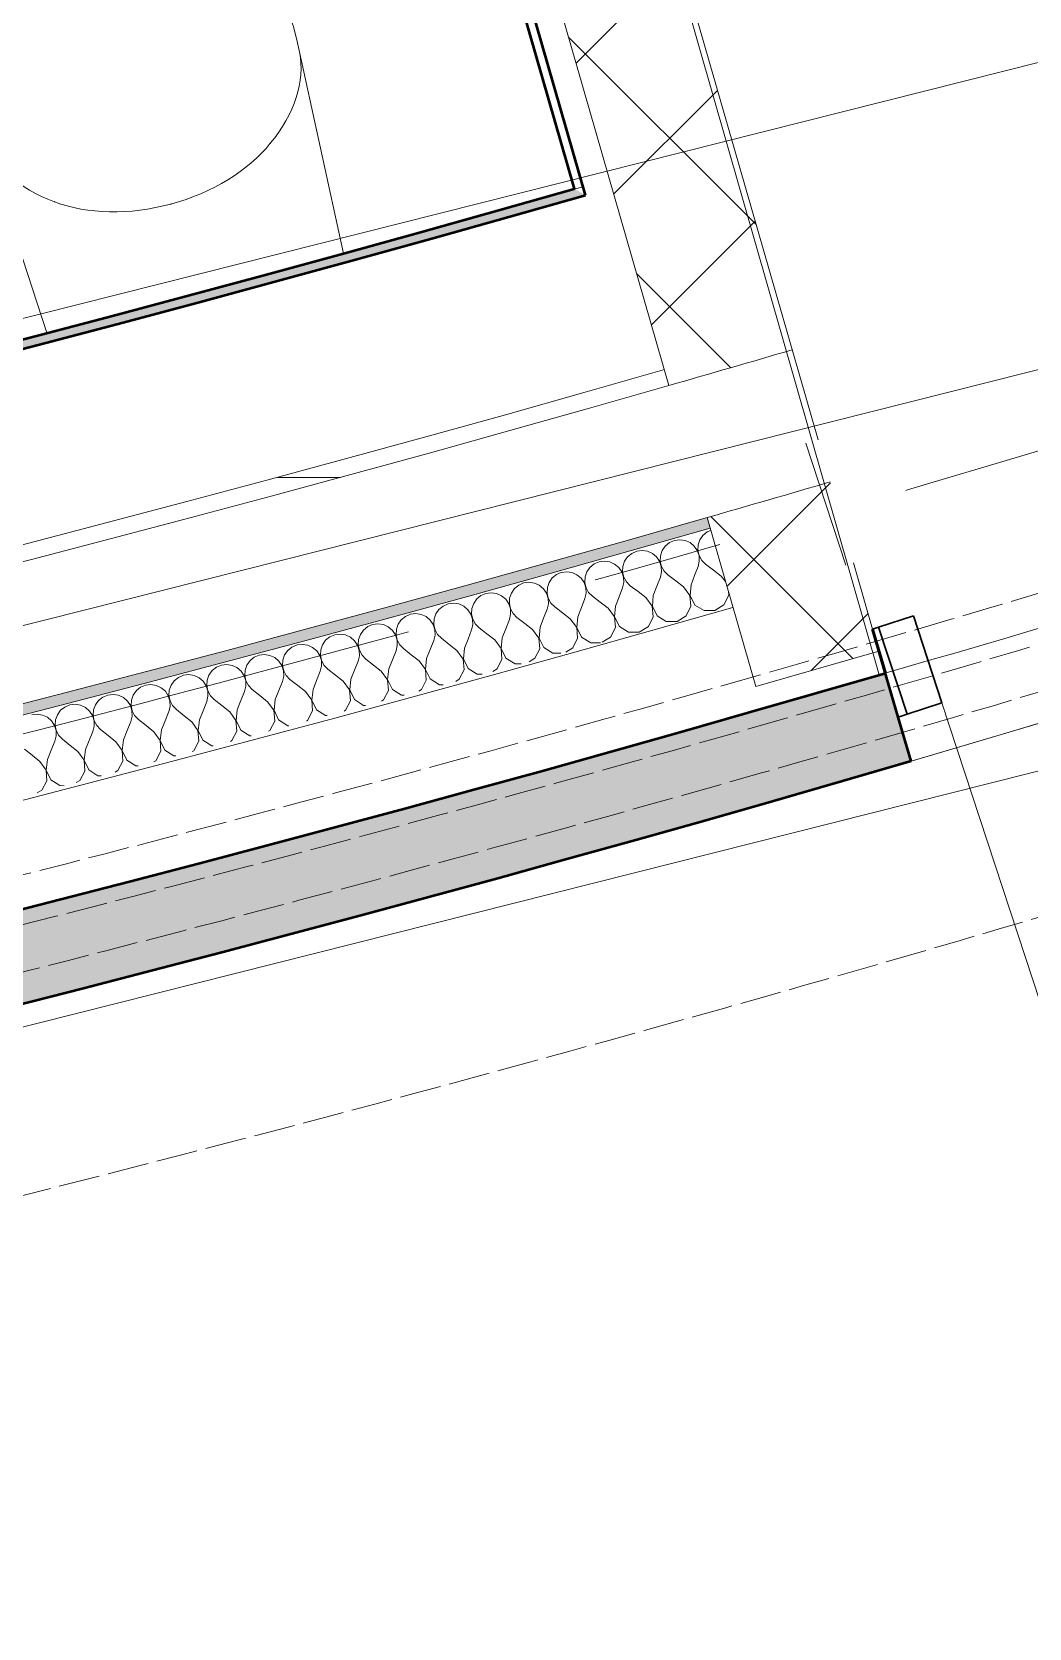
# Model space of a CAD drawing. Header units: millimetres. Extents: x -89663 to 74273, y -103666 to 18539.
# Drawn here: x -19816 to -18728, y -71856 to -70114 of the extents above; entities that cross this region are included whole.
import ezdxf
from ezdxf.enums import TextEntityAlignment as Align

# ---------------------------------------------------------------- set-up
doc = ezdxf.new("R2010")
doc.units = ezdxf.units.MM
doc.header["$MEASUREMENT"] = 0
doc.linetypes.add('Double Dashed', pattern=[1093.611073, 529.166651, -211.666656, 141.111112, -211.666656])
doc.linetypes.add('Hidden Line', pattern=[55, 45, -10])
for name, color, linetype in [('A-20-M_Floor_Slab', 7, 'Continuous'), ('A-25-M_Wall_Ext', 7, 'Continuous'), ('New_A-05-M_Gross_Int_Plant', 7, 'Continuous'), ('New_A-05-M_Gross_Int_WC_s', 7, 'Continuous'), ('New_A-15-MG_Structural_Grid_Phase_2', 7, 'Continuous'), ('New_A-25-M_Wall_Ext', 7, 'Continuous'), ('New_A-25-M_Wall_Int', 7, 'Continuous'), ('New_A-35-M_FFE_Sanitary', 7, 'Continuous'), ('New_A-40-M_Soft_Landscaping_P2', 7, 'Continuous'), ('New_ArchiCAD Doors', 7, 'Continuous')]:
    doc.layers.add(name, color=color, linetype=linetype)
for name, color, linetype, lineweight in [('A-20-M_Floor_Slab_Pen_No__89', 8, 'Continuous', 20), ('A-25-M_Wall_Ext_Pen_No__87', 8, 'Continuous', 20), ('New_A-25-M_Wall_Ext_Pen_No__87', 8, 'Continuous', 20), ('New_A-25-M_Wall_Int_Pen_No__1', 7, 'Continuous', 13), ('New_A-25-M_Wall_Int_Pen_No__146', 8, 'Continuous', 0), ('New_A-25-M_Wall_Int_Pen_No__193', 7, 'Continuous', 18), ('New_A-40-M_Soft_Landscaping_P2_Pen_No__150', 7, 'Continuous', 0), ('New_ArchiCAD Doors_Pen_No__3', 7, 'Continuous', 18), ('New_ArchiCAD Zone Stamps_Pen_No__6', 7, 'Continuous', 35), ('New_ArchiCAD Zone Stamps_Pen_No__9', 7, 'Continuous', 13)]:
    doc.layers.add(name, color=color, linetype=linetype, lineweight=lineweight)
for name, color, linetype, lineweight, true_color in [('New_A-05-M_Gross_Int_Plant_Pen_No__74', 7, 'Continuous', 20, 0x606060), ('New_A-05-M_Gross_Int_WC_s_Pen_No__74', 7, 'Continuous', 20, 0x606060), ('New_A-15-MG_Structural_Grid_Phase_2_Pen_No__222', 7, 'Continuous', 13, 0x65af33), ('New_A-25-M_Wall_Ext_Pen_No__107', 7, 'Continuous', 15, 0xa6a6a6), ('New_A-25-M_Wall_Ext_Pen_No__27', 7, 'Continuous', 50, 0x2a2a2a), ('New_A-25-M_Wall_Int_Pen_No__107', 7, 'Continuous', 15, 0xa6a6a6), ('New_A-25-M_Wall_Int_Pen_No__149', 7, 'Continuous', 0, 0x2a2a2a), ('New_A-35-M_FFE_Sanitary_Pen_No__211', 7, 'Continuous', 13, 0xebf6ff), ('New_A-35-M_FFE_Sanitary_Pen_No__27', 7, 'Continuous', 50, 0x2a2a2a), ('New_A-35-M_FFE_Sanitary_Pen_No__75', 7, 'Continuous', 20, 0x606060), ('New_ArchiCAD Doors_Pen_No__23', 7, 'Continuous', 30, 0x2a2a2a), ('New_ArchiCAD Doors_Pen_No__27', 7, 'Continuous', 50, 0x2a2a2a)]:
    doc.layers.add(name, color=color, linetype=linetype, lineweight=lineweight, true_color=true_color)
doc.styles.add('GENERATED_STYLE_1', font='')
doc.styles.add('GENERATED_STYLE_3', font='')
doc.styles.add('GENERATED_STYLE_4', font='')
doc.styles.get('GENERATED_STYLE_1').set_extended_font_data('Arial', bold=True)
doc.styles.get('GENERATED_STYLE_3').set_extended_font_data('Arial')
doc.styles.get('GENERATED_STYLE_4').set_extended_font_data('Swis721 BT')
pattern_1 = [(45, (0, 0), (-91.92388, 91.92388), []), (135, (0, 0), (91.92388, 91.92388), [])]

# ---------------------------------------------------------------- blocks, each defined once
blk = doc.blocks.new('*X220')
at = {"layer": 'New_A-25-M_Wall_Int_Pen_No__107', "linetype": 'Continuous'}
for p, q in [((-19083.7, -70663.2), (-19079.2, -70659.4)), ((-19079.2, -70659.4), (-19075.3, -70657.7)), ((-19128.2, -70679.8), (-19124.8, -70674.9)), ((-19124.8, -70674.9), (-19120.3, -70671.1)), ((-19120.3, -70671.1), (-19114.9, -70668.7)), ((-19114.9, -70668.7), (-19109.1, -70667.9)), ((-19109.1, -70667.9), (-19103.2, -70668.7)), ((-19103.2, -70668.7), (-19097.8, -70671.1)), ((-19097.8, -70671.1), (-19093.3, -70674.9)), ((-19093.3, -70674.9), (-19089.9, -70679.8)), ((-19089.2, -70679.5), (-19088.9, -70673.6)), ((-19088.9, -70673.6), (-19087.1, -70668)), ((-19087.1, -70668), (-19083.7, -70663.2)), ((-19207.1, -70698.2), (-19202.5, -70694.4)), ((-19202.5, -70694.4), (-19197.1, -70692.1)), ((-19197.1, -70692.1), (-19191.3, -70691.3)), ((-19191.3, -70691.3), (-19185.5, -70692.1)), ((-19185.5, -70692.1), (-19180.1, -70694.5)), ((-19180.1, -70694.5), (-19175.5, -70698.3)), ((-19171.2, -70697), (-19169.3, -70691.4)), ((-19169.3, -70691.4), (-19166, -70686.6)), ((-19166, -70686.6), (-19161.4, -70682.8)), ((-19161.4, -70682.8), (-19156, -70680.4)), ((-19156, -70680.4), (-19150.2, -70679.6)), ((-19150.2, -70679.6), (-19144.3, -70680.4)), ((-19144.3, -70680.4), (-19138.9, -70682.8)), ((-19138.9, -70682.8), (-19134.4, -70686.6)), ((-19134.4, -70686.6), (-19131, -70691.5)), ((-19131, -70691.5), (-19129.2, -70697.1)), ((-19130.3, -70691.3), (-19130.1, -70685.4)), ((-19129, -70697), (-19130.3, -70691.3)), ((-19130.1, -70685.4), (-19128.2, -70679.8)), ((-19089.9, -70679.8), (-19088, -70685.3)), ((-19087.9, -70685.3), (-19089.2, -70679.5)), ((-19087.7, -70691.3), (-19089.1, -70697)), ((-19088, -70685.3), (-19087.7, -70691.3)), ((-19085, -70690.5), (-19087.9, -70685.3)), ((-19080.8, -70694.7), (-19085, -70690.5)), ((-19251.6, -70714.6), (-19248.2, -70709.7)), ((-19248.2, -70709.7), (-19243.7, -70706)), ((-19243.7, -70706), (-19238.3, -70703.6)), ((-19238.3, -70703.6), (-19232.4, -70702.8)), ((-19232.4, -70702.8), (-19226.6, -70703.7)), ((-19226.6, -70703.7), (-19221.2, -70706.1)), ((-19221.2, -70706.1), (-19216.7, -70709.9)), ((-19216.7, -70709.9), (-19213.3, -70714.7)), ((-19212.6, -70714.5), (-19212.3, -70708.6)), ((-19212.3, -70708.6), (-19210.4, -70703)), ((-19210.4, -70703), (-19207.1, -70698.2)), ((-19175.5, -70698.3), (-19172.2, -70703.1)), ((-19172.2, -70703.1), (-19170.3, -70708.7)), ((-19171.5, -70702.9), (-19171.2, -70697)), ((-19170.1, -70708.7), (-19171.5, -70702.9)), ((-19170.3, -70708.7), (-19170, -70714.7)), ((-19167.3, -70713.9), (-19170.1, -70708.7)), ((-19134, -70718.7), (-19130.2, -70708.7)), ((-19128.9, -70703), (-19130.2, -70708.7)), ((-19129.2, -70697.1), (-19128.9, -70703)), ((-19126.1, -70702.2), (-19129, -70697)), ((-19122, -70706.4), (-19126.1, -70702.2)), ((-19113.4, -70712.9), (-19122, -70706.4)), ((-19096.7, -70717), (-19092.9, -70707)), ((-19092.9, -70707), (-19089.1, -70697)), ((-19072.3, -70701.1), (-19080.8, -70694.7)), ((-19063.8, -70707.6), (-19072.3, -70701.1)), ((-19063.8, -70707.6), (-19059.2, -70713.7)), ((-19330.6, -70732.6), (-19326, -70728.9)), ((-19326, -70728.9), (-19320.6, -70726.6)), ((-19320.6, -70726.6), (-19314.8, -70725.8)), ((-19314.8, -70725.8), (-19308.9, -70726.6)), ((-19308.9, -70726.6), (-19303.5, -70729.1)), ((-19303.5, -70729.1), (-19299, -70732.9)), ((-19294.7, -70731.7), (-19292.8, -70726.1)), ((-19292.8, -70726.1), (-19289.4, -70721.2)), ((-19289.4, -70721.2), (-19284.8, -70717.5)), ((-19284.8, -70717.5), (-19279.4, -70715.1)), ((-19279.4, -70715.1), (-19273.6, -70714.3)), ((-19273.6, -70714.3), (-19267.7, -70715.2)), ((-19267.7, -70715.2), (-19262.4, -70717.6)), ((-19262.4, -70717.6), (-19257.8, -70721.4)), ((-19257.8, -70721.4), (-19254.5, -70726.3)), ((-19254.5, -70726.3), (-19252.6, -70731.9)), ((-19253.8, -70726.1), (-19253.5, -70720.2)), ((-19252.5, -70731.8), (-19253.8, -70726.1)), ((-19253.5, -70720.2), (-19251.6, -70714.6)), ((-19213.3, -70714.7), (-19211.5, -70720.4)), ((-19211.3, -70720.3), (-19212.6, -70714.5)), ((-19211.2, -70726.3), (-19212.5, -70732)), ((-19211.5, -70720.4), (-19211.2, -70726.3)), ((-19208.5, -70725.5), (-19211.3, -70720.3)), ((-19204.3, -70729.7), (-19208.5, -70725.5)), ((-19175.2, -70730.4), (-19171.4, -70720.4)), ((-19170, -70714.7), (-19171.4, -70720.4)), ((-19163.1, -70718.1), (-19167.3, -70713.9)), ((-19154.6, -70724.6), (-19163.1, -70718.1)), ((-19146.1, -70731.1), (-19154.6, -70724.6)), ((-19138.9, -70740.4), (-19137.9, -70728.7)), ((-19137.9, -70728.7), (-19134, -70718.7)), ((-19104.9, -70719.4), (-19113.4, -70712.9)), ((-19104.9, -70719.4), (-19097.9, -70728.7)), ((-19097.9, -70728.7), (-19096.8, -70740.4)), ((-19097.7, -70728.7), (-19096.7, -70717)), ((-19092.5, -70739.2), (-19097.7, -70728.7)), ((-19055.6, -70728.6), (-19060.8, -70739.1)), ((-19056, -70724.8), (-19055.6, -70728.6)), ((-19375.2, -70748.8), (-19371.8, -70744)), ((-19371.8, -70744), (-19367.2, -70740.3)), ((-19367.2, -70740.3), (-19361.8, -70737.9)), ((-19361.8, -70737.9), (-19355.9, -70737.2)), ((-19355.9, -70737.2), (-19350.1, -70738)), ((-19350.1, -70738), (-19344.7, -70740.5)), ((-19344.7, -70740.5), (-19340.2, -70744.3)), ((-19340.2, -70744.3), (-19336.9, -70749.2)), ((-19336.2, -70749), (-19335.9, -70743.1)), ((-19335.9, -70743.1), (-19333.9, -70737.5)), ((-19333.9, -70737.5), (-19330.6, -70732.6)), ((-19299, -70732.9), (-19295.7, -70737.8)), ((-19295.7, -70737.8), (-19293.8, -70743.4)), ((-19295, -70737.6), (-19294.7, -70731.7)), ((-19293.7, -70743.3), (-19295, -70737.6)), ((-19293.8, -70743.4), (-19293.6, -70749.3)), ((-19290.9, -70748.5), (-19293.7, -70743.3)), ((-19257.6, -70753.5), (-19253.7, -70743.6)), ((-19252.4, -70737.8), (-19253.7, -70743.6)), ((-19252.6, -70731.9), (-19252.4, -70737.8)), ((-19249.6, -70737), (-19252.5, -70731.8)), ((-19245.5, -70741.2), (-19249.6, -70737)), ((-19237, -70747.8), (-19245.5, -70741.2)), ((-19220.3, -70752), (-19216.4, -70742)), ((-19216.4, -70742), (-19212.5, -70732)), ((-19195.8, -70736.2), (-19204.3, -70729.7)), ((-19187.3, -70742.7), (-19195.8, -70736.2)), ((-19187.3, -70742.7), (-19180.3, -70752.1)), ((-19180.1, -70752.1), (-19179.1, -70740.4)), ((-19179.1, -70740.4), (-19175.2, -70730.4)), ((-19146.1, -70731.1), (-19139.1, -70740.5)), ((-19139.1, -70740.5), (-19138, -70752.1)), ((-19133.7, -70750.9), (-19138.9, -70740.4)), ((-19096.8, -70740.4), (-19102.1, -70750.9)), ((-19082.5, -70745.3), (-19092.5, -70739.2)), ((-19070.8, -70745.3), (-19082.5, -70745.3)), ((-19060.8, -70739.1), (-19070.8, -70745.3)), ((-19454.2, -70766.5), (-19449.6, -70762.8)), ((-19449.6, -70762.8), (-19444.2, -70760.5)), ((-19444.2, -70760.5), (-19438.4, -70759.7)), ((-19438.4, -70759.7), (-19432.5, -70760.6)), ((-19432.5, -70760.6), (-19427.2, -70763.1)), ((-19427.2, -70763.1), (-19422.7, -70766.9)), ((-19418.3, -70765.7), (-19416.4, -70760.1)), ((-19416.4, -70760.1), (-19413, -70755.3)), ((-19413, -70755.3), (-19408.4, -70751.6)), ((-19408.4, -70751.6), (-19403, -70749.2)), ((-19403, -70749.2), (-19397.2, -70748.5)), ((-19397.2, -70748.5), (-19391.3, -70749.4)), ((-19391.3, -70749.4), (-19385.9, -70751.8)), ((-19385.9, -70751.8), (-19381.4, -70755.6)), ((-19381.4, -70755.6), (-19378.1, -70760.5)), ((-19378.1, -70760.5), (-19376.3, -70766.1)), ((-19377.4, -70760.3), (-19377.1, -70754.4)), ((-19376.1, -70766.1), (-19377.4, -70760.3)), ((-19377.1, -70754.4), (-19375.2, -70748.8)), ((-19336.9, -70749.2), (-19335.1, -70754.8)), ((-19334.9, -70754.7), (-19336.2, -70749)), ((-19334.8, -70760.7), (-19336.2, -70766.4)), ((-19335.1, -70754.8), (-19334.8, -70760.7)), ((-19332.1, -70759.9), (-19334.9, -70754.7)), ((-19327.9, -70764.2), (-19332.1, -70759.9)), ((-19319.5, -70770.7), (-19327.9, -70764.2)), ((-19298.9, -70765), (-19295, -70755)), ((-19293.6, -70749.3), (-19295, -70755)), ((-19286.7, -70752.7), (-19290.9, -70748.5)), ((-19278.2, -70759.3), (-19286.7, -70752.7)), ((-19269.7, -70765.8), (-19278.2, -70759.3)), ((-19262.6, -70775.2), (-19261.5, -70763.5)), ((-19261.5, -70763.5), (-19257.6, -70753.5)), ((-19228.5, -70754.3), (-19237, -70747.8)), ((-19228.5, -70754.3), (-19221.5, -70763.7)), ((-19221.5, -70763.7), (-19220.5, -70775.4)), ((-19221.4, -70763.6), (-19220.3, -70752)), ((-19216.2, -70774.1), (-19221.4, -70763.6)), ((-19179.3, -70763.8), (-19184.5, -70774.2)), ((-19180.3, -70752.1), (-19179.3, -70763.8)), ((-19174.9, -70762.5), (-19180.1, -70752.1)), ((-19165, -70768.7), (-19174.9, -70762.5)), ((-19143.3, -70762.6), (-19153.3, -70768.7)), ((-19138, -70752.1), (-19143.3, -70762.6)), ((-19123.7, -70757), (-19133.7, -70750.9)), ((-19112, -70757), (-19123.7, -70757)), ((-19102.1, -70750.9), (-19112, -70757)), ((-19498.9, -70782.5), (-19495.5, -70777.7)), ((-19495.5, -70777.7), (-19490.9, -70774)), ((-19490.9, -70774), (-19485.5, -70771.7)), ((-19485.5, -70771.7), (-19479.6, -70770.9)), ((-19479.6, -70770.9), (-19473.8, -70771.8)), ((-19473.8, -70771.8), (-19468.4, -70774.3)), ((-19468.4, -70774.3), (-19463.9, -70778.1)), ((-19463.9, -70778.1), (-19460.6, -70783)), ((-19459.9, -70782.8), (-19459.6, -70776.9)), ((-19459.6, -70776.9), (-19457.6, -70771.4)), ((-19457.6, -70771.4), (-19454.2, -70766.5)), ((-19422.7, -70766.9), (-19419.4, -70771.8)), ((-19419.4, -70771.8), (-19417.5, -70777.4)), ((-19418.7, -70771.6), (-19418.3, -70765.7)), ((-19417.4, -70777.4), (-19418.7, -70771.6)), ((-19417.5, -70777.4), (-19417.3, -70783.3)), ((-19414.6, -70782.6), (-19417.4, -70777.4)), ((-19381.4, -70787.8), (-19377.4, -70777.8)), ((-19376.1, -70772), (-19377.4, -70777.8)), ((-19376.3, -70766.1), (-19376.1, -70772)), ((-19373.3, -70771.3), (-19376.1, -70766.1)), ((-19369.2, -70775.5), (-19373.3, -70771.3)), ((-19360.7, -70782.1), (-19369.2, -70775.5)), ((-19344, -70786.4), (-19340.1, -70776.4)), ((-19340.1, -70776.4), (-19336.2, -70766.4)), ((-19311, -70777.3), (-19319.5, -70770.7)), ((-19311, -70777.3), (-19304, -70786.7)), ((-19303.9, -70786.6), (-19302.7, -70775)), ((-19302.7, -70775), (-19298.9, -70765)), ((-19269.7, -70765.8), (-19262.8, -70775.2)), ((-19262.8, -70775.2), (-19261.8, -70786.9)), ((-19257.4, -70785.7), (-19262.6, -70775.2)), ((-19220.5, -70775.4), (-19225.8, -70785.8)), ((-19206.2, -70780.3), (-19216.2, -70774.1)), ((-19195.5, -70780.4), (-19206.2, -70780.3)), ((-19184.5, -70774.2), (-19193.7, -70779.9)), ((-19153.3, -70768.7), (-19165, -70768.7)), ((-19578, -70799.9), (-19573.4, -70796.2)), ((-19573.4, -70796.2), (-19568, -70793.9)), ((-19568, -70793.9), (-19562.1, -70793.1)), ((-19562.1, -70793.1), (-19556.3, -70794.1)), ((-19556.3, -70794.1), (-19551, -70796.5)), ((-19551, -70796.5), (-19546.5, -70800.4)), ((-19542.1, -70799.2), (-19540.2, -70793.6)), ((-19540.2, -70793.6), (-19536.7, -70788.8)), ((-19536.7, -70788.8), (-19532.2, -70785.1)), ((-19532.2, -70785.1), (-19526.7, -70782.8)), ((-19526.7, -70782.8), (-19520.9, -70782.1)), ((-19520.9, -70782.1), (-19515, -70783)), ((-19515, -70783), (-19509.7, -70785.4)), ((-19509.7, -70785.4), (-19505.2, -70789.3)), ((-19505.2, -70789.3), (-19501.9, -70794.2)), ((-19501.9, -70794.2), (-19500.1, -70799.8)), ((-19501.2, -70794), (-19500.8, -70788.1)), ((-19499.9, -70799.8), (-19501.2, -70794)), ((-19500.8, -70788.1), (-19498.9, -70782.5)), ((-19460.6, -70783), (-19458.8, -70788.7)), ((-19458.6, -70794.6), (-19460, -70800.3)), ((-19458.6, -70788.6), (-19459.9, -70782.8)), ((-19458.8, -70788.7), (-19458.6, -70794.6)), ((-19455.8, -70793.8), (-19458.6, -70788.6)), ((-19451.7, -70798.1), (-19455.8, -70793.8)), ((-19443.3, -70804.7), (-19451.7, -70798.1)), ((-19426.6, -70809), (-19422.7, -70799)), ((-19422.7, -70799), (-19418.7, -70789.1)), ((-19417.3, -70783.3), (-19418.7, -70789.1)), ((-19410.5, -70786.8), (-19414.6, -70782.6)), ((-19402, -70793.4), (-19410.5, -70786.8)), ((-19393.6, -70800), (-19402, -70793.4)), ((-19386.5, -70809.4), (-19385.3, -70797.7)), ((-19385.3, -70797.7), (-19381.4, -70787.8)), ((-19352.3, -70788.7), (-19360.7, -70782.1)), ((-19352.3, -70788.7), (-19345.3, -70798.1)), ((-19345.3, -70798.1), (-19344.4, -70809.8)), ((-19345.2, -70798), (-19344, -70786.4)), ((-19340, -70808.6), (-19345.2, -70798)), ((-19303.1, -70798.4), (-19308.4, -70808.8)), ((-19304, -70786.7), (-19303.1, -70798.4)), ((-19298.7, -70797.1), (-19303.9, -70786.6)), ((-19288.8, -70803.4), (-19298.7, -70797.1)), ((-19267.1, -70797.3), (-19273.2, -70801.1)), ((-19261.8, -70786.9), (-19267.1, -70797.3)), ((-19247.5, -70791.9), (-19257.4, -70785.7)), ((-19238.9, -70791.9), (-19247.5, -70791.9)), ((-19225.8, -70785.8), (-19233.4, -70790.5)), ((-19656, -70818.1), (-19650.6, -70815.8)), ((-19650.6, -70815.8), (-19644.8, -70815.1)), ((-19644.8, -70815.1), (-19638.9, -70816)), ((-19638.9, -70816), (-19633.6, -70818.5)), ((-19624.7, -70821.2), (-19622.8, -70815.6)), ((-19622.8, -70815.6), (-19619.3, -70810.8)), ((-19619.3, -70810.8), (-19614.7, -70807.1)), ((-19614.7, -70807.1), (-19609.3, -70804.9)), ((-19609.3, -70804.9), (-19603.4, -70804.1)), ((-19603.4, -70804.1), (-19597.6, -70805.1)), ((-19597.6, -70805.1), (-19592.3, -70807.5)), ((-19592.3, -70807.5), (-19587.8, -70811.4)), ((-19587.8, -70811.4), (-19584.5, -70816.3)), ((-19584.5, -70816.3), (-19582.7, -70822)), ((-19583.8, -70816.1), (-19583.4, -70810.2)), ((-19582.6, -70821.9), (-19583.8, -70816.1)), ((-19583.4, -70810.2), (-19581.4, -70804.7)), ((-19581.4, -70804.7), (-19578, -70799.9)), ((-19546.5, -70800.4), (-19543.2, -70805.3)), ((-19543.2, -70805.3), (-19541.4, -70810.9)), ((-19542.5, -70805.1), (-19542.1, -70799.2)), ((-19541.2, -70810.9), (-19542.5, -70805.1)), ((-19541.4, -70810.9), (-19541.2, -70816.8)), ((-19538.5, -70816.1), (-19541.2, -70810.9)), ((-19534.4, -70820.4), (-19538.5, -70816.1)), ((-19505.3, -70821.4), (-19501.3, -70811.5)), ((-19499.9, -70805.7), (-19501.3, -70811.5)), ((-19500.1, -70799.8), (-19499.9, -70805.7)), ((-19497.1, -70805), (-19499.9, -70799.8)), ((-19493, -70809.2), (-19497.1, -70805)), ((-19484.6, -70815.8), (-19493, -70809.2)), ((-19476.2, -70822.4), (-19484.6, -70815.8)), ((-19467.9, -70820.2), (-19464, -70810.3)), ((-19464, -70810.3), (-19460, -70800.3)), ((-19434.9, -70811.2), (-19443.3, -70804.7)), ((-19434.9, -70811.2), (-19427.9, -70820.7)), ((-19427.8, -70820.6), (-19426.6, -70809)), ((-19393.6, -70800), (-19386.6, -70809.4)), ((-19386.6, -70809.4), (-19385.7, -70821.1)), ((-19381.3, -70819.9), (-19386.5, -70809.4)), ((-19344.4, -70809.8), (-19349.7, -70820.2)), ((-19330.1, -70814.8), (-19340, -70808.6)), ((-19324.8, -70814.8), (-19330.1, -70814.8)), ((-19308.4, -70808.8), (-19313.2, -70811.7)), ((-19282, -70803.4), (-19288.8, -70803.4)), ((-19705.4, -70837.4), (-19702, -70832.6)), ((-19702, -70832.6), (-19697.4, -70828.9)), ((-19697.4, -70828.9), (-19691.9, -70826.7)), ((-19691.9, -70826.7), (-19686.1, -70826)), ((-19686.1, -70826), (-19680.3, -70826.9)), ((-19680.3, -70826.9), (-19674.9, -70829.4)), ((-19674.9, -70829.4), (-19670.4, -70833.3)), ((-19670.4, -70833.3), (-19667.2, -70838.2)), ((-19666.5, -70838), (-19666.1, -70832.1)), ((-19666.1, -70832.1), (-19664.1, -70826.6)), ((-19664.1, -70826.6), (-19660.7, -70821.8)), ((-19660.7, -70821.8), (-19656, -70818.1)), ((-19633.6, -70818.5), (-19629.1, -70822.4)), ((-19629.1, -70822.4), (-19625.8, -70827.3)), ((-19625.8, -70827.3), (-19624.1, -70832.9)), ((-19625.1, -70827.1), (-19624.7, -70821.2)), ((-19623.9, -70832.9), (-19625.1, -70827.1)), ((-19624.1, -70832.9), (-19623.9, -70838.8)), ((-19621.1, -70838.1), (-19623.9, -70832.9)), ((-19588, -70843.5), (-19584, -70833.6)), ((-19582.5, -70827.9), (-19584, -70833.6)), ((-19582.7, -70822), (-19582.5, -70827.9)), ((-19579.8, -70827.1), (-19582.6, -70821.9)), ((-19575.7, -70831.4), (-19579.8, -70827.1)), ((-19567.3, -70838), (-19575.7, -70831.4)), ((-19550.6, -70842.4), (-19546.6, -70832.5)), ((-19546.6, -70832.5), (-19542.6, -70822.6)), ((-19541.2, -70816.8), (-19542.6, -70822.6)), ((-19525.9, -70827), (-19534.4, -70820.4)), ((-19517.5, -70833.6), (-19525.9, -70827)), ((-19517.5, -70833.6), (-19510.6, -70843)), ((-19510.5, -70843), (-19509.2, -70831.4)), ((-19509.2, -70831.4), (-19505.3, -70821.4)), ((-19476.2, -70822.4), (-19469.3, -70831.9)), ((-19469.3, -70831.9), (-19468.4, -70843.6)), ((-19469.1, -70831.9), (-19467.9, -70820.2)), ((-19464, -70842.4), (-19469.1, -70831.9)), ((-19427, -70832.4), (-19432.4, -70842.8)), ((-19427.9, -70820.7), (-19427, -70832.4)), ((-19422.7, -70831.2), (-19427.8, -70820.6)), ((-19412.8, -70837.4), (-19422.7, -70831.2)), ((-19391, -70831.5), (-19393.9, -70833.2)), ((-19385.7, -70821.1), (-19391, -70831.5)), ((-19371.4, -70826.1), (-19381.3, -70819.9)), ((-19367.4, -70826.2), (-19371.4, -70826.1)), ((-19349.7, -70820.2), (-19353.5, -70822.5)), ((-19784.7, -70854.1), (-19780.1, -70850.5)), ((-19780.1, -70850.5), (-19774.6, -70848.2)), ((-19774.6, -70848.2), (-19768.8, -70847.5)), ((-19768.8, -70847.5), (-19763, -70848.5)), ((-19763, -70848.5), (-19757.6, -70851)), ((-19757.6, -70851), (-19753.2, -70854.9)), ((-19748.8, -70853.7), (-19746.8, -70848.2)), ((-19746.8, -70848.2), (-19743.3, -70843.4)), ((-19743.3, -70843.4), (-19738.7, -70839.7)), ((-19738.7, -70839.7), (-19733.3, -70837.5)), ((-19733.3, -70837.5), (-19727.4, -70836.8)), ((-19727.4, -70836.8), (-19721.6, -70837.7)), ((-19721.6, -70837.7), (-19716.2, -70840.2)), ((-19716.2, -70840.2), (-19711.8, -70844.1)), ((-19711.8, -70844.1), (-19708.5, -70849)), ((-19708.5, -70849), (-19706.8, -70854.7)), ((-19707.8, -70848.9), (-19707.4, -70843)), ((-19706.6, -70854.6), (-19707.8, -70848.9)), ((-19707.4, -70843), (-19705.4, -70837.4)), ((-19667.2, -70838.2), (-19665.4, -70843.8)), ((-19665.2, -70849.8), (-19666.7, -70855.5)), ((-19665.2, -70843.8), (-19666.5, -70838)), ((-19665.4, -70843.8), (-19665.2, -70849.8)), ((-19662.5, -70849), (-19665.2, -70843.8)), ((-19658.4, -70853.3), (-19662.5, -70849)), ((-19629.3, -70854.5), (-19625.3, -70844.6)), ((-19623.9, -70838.8), (-19625.3, -70844.6)), ((-19617, -70842.4), (-19621.1, -70838.1)), ((-19608.6, -70849), (-19617, -70842.4)), ((-19600.2, -70855.7), (-19608.6, -70849)), ((-19592, -70853.5), (-19588, -70843.5)), ((-19558.9, -70844.7), (-19567.3, -70838)), ((-19558.9, -70844.7), (-19552, -70854.1)), ((-19551.8, -70854.1), (-19550.6, -70842.4)), ((-19510.6, -70843), (-19509.7, -70854.7)), ((-19505.4, -70853.6), (-19510.5, -70843)), ((-19468.4, -70843.6), (-19473.7, -70854)), ((-19454.1, -70848.7), (-19464, -70842.4)), ((-19451.9, -70848.7), (-19454.1, -70848.7)), ((-19432.4, -70842.8), (-19434.5, -70844.1)), ((-19409.8, -70837.5), (-19412.8, -70837.4)), ((-19816, -70858.9), (-19810.2, -70858.2)), ((-19810.2, -70858.2), (-19804.3, -70859.2)), ((-19804.3, -70859.2), (-19799, -70861.7)), ((-19799, -70861.7), (-19794.5, -70865.6)), ((-19794.5, -70865.6), (-19791.3, -70870.5)), ((-19790.6, -70870.4), (-19790.2, -70864.5)), ((-19790.2, -70864.5), (-19788.2, -70858.9)), ((-19788.2, -70858.9), (-19784.7, -70854.1)), ((-19753.2, -70854.9), (-19749.9, -70859.8)), ((-19749.9, -70859.8), (-19748.2, -70865.5)), ((-19749.2, -70859.6), (-19748.8, -70853.7)), ((-19748, -70865.4), (-19749.2, -70859.6)), ((-19748.2, -70865.5), (-19748, -70871.4)), ((-19745.3, -70870.7), (-19748, -70865.4)), ((-19712.1, -70876.2), (-19708.1, -70866.3)), ((-19706.6, -70860.6), (-19708.1, -70866.3)), ((-19706.8, -70854.7), (-19706.6, -70860.6)), ((-19703.9, -70859.9), (-19706.6, -70854.6)), ((-19699.8, -70864.2), (-19703.9, -70859.9)), ((-19691.4, -70870.8), (-19699.8, -70864.2)), ((-19674.7, -70875.3), (-19670.7, -70865.4)), ((-19670.7, -70865.4), (-19666.7, -70855.5)), ((-19650, -70860), (-19658.4, -70853.3)), ((-19641.6, -70866.6), (-19650, -70860)), ((-19641.6, -70866.6), (-19634.8, -70876.1)), ((-19634.6, -70876.1), (-19633.3, -70864.4)), ((-19633.3, -70864.4), (-19629.3, -70854.5)), ((-19600.2, -70855.7), (-19593.4, -70865.2)), ((-19593.4, -70865.2), (-19592.5, -70876.8)), ((-19593.2, -70865.1), (-19592, -70853.5)), ((-19588.2, -70875.7), (-19593.2, -70865.1)), ((-19551.1, -70865.8), (-19556.5, -70876.2)), ((-19552, -70854.1), (-19551.1, -70865.8)), ((-19546.8, -70864.6), (-19551.8, -70854.1)), ((-19536.9, -70871), (-19546.8, -70864.6)), ((-19515.1, -70865.1), (-19516.4, -70865.9)), ((-19509.7, -70854.7), (-19515.1, -70865.1)), ((-19495.5, -70859.8), (-19505.4, -70853.6)), ((-19493.8, -70859.9), (-19495.5, -70859.8)), ((-19473.7, -70854), (-19475.4, -70855)), ((-19791.3, -70870.5), (-19789.6, -70876.2)), ((-19789.4, -70882.1), (-19790.9, -70887.8)), ((-19789.4, -70876.2), (-19790.6, -70870.4)), ((-19789.6, -70876.2), (-19789.4, -70882.1)), ((-19786.7, -70881.4), (-19789.4, -70876.2)), ((-19782.6, -70885.7), (-19786.7, -70881.4)), ((-19774.2, -70892.4), (-19782.6, -70885.7)), ((-19753.5, -70887), (-19749.5, -70877.1)), ((-19748, -70871.4), (-19749.5, -70877.1)), ((-19741.2, -70875), (-19745.3, -70870.7)), ((-19732.8, -70881.6), (-19741.2, -70875)), ((-19724.4, -70888.3), (-19732.8, -70881.6)), ((-19717.5, -70897.8), (-19716.2, -70886.2)), ((-19716.2, -70886.2), (-19712.1, -70876.2)), ((-19683, -70877.5), (-19691.4, -70870.8)), ((-19683, -70877.5), (-19676.2, -70887)), ((-19676, -70887), (-19674.7, -70875.3)), ((-19634.8, -70876.1), (-19633.9, -70887.8)), ((-19629.6, -70886.6), (-19634.6, -70876.1)), ((-19592.5, -70876.8), (-19597.9, -70887.2)), ((-19578.3, -70882), (-19588.2, -70875.7)), ((-19576.9, -70882), (-19578.3, -70882)), ((-19556.5, -70876.2), (-19557.7, -70876.9)), ((-19535.5, -70871), (-19536.9, -70871)), ((-19815.7, -70903.1), (-19824, -70896.4)), ((-19807.3, -70909.8), (-19815.7, -70903.1)), ((-19799, -70907.6), (-19795, -70897.7)), ((-19795, -70897.7), (-19790.9, -70887.8)), ((-19765.9, -70899.1), (-19774.2, -70892.4)), ((-19765.9, -70899.1), (-19759.1, -70908.6)), ((-19758.9, -70908.6), (-19757.6, -70896.9)), ((-19757.6, -70896.9), (-19753.5, -70887)), ((-19724.4, -70888.3), (-19717.6, -70897.8)), ((-19717.6, -70897.8), (-19716.8, -70909.5)), ((-19712.5, -70908.4), (-19717.5, -70897.8)), ((-19675.4, -70898.7), (-19680.8, -70909.1)), ((-19676.2, -70887), (-19675.4, -70898.7)), ((-19671, -70897.5), (-19676, -70887)), ((-19661.2, -70903.9), (-19671, -70897.5)), ((-19639.4, -70898.2), (-19641, -70899.1)), ((-19633.9, -70887.8), (-19639.4, -70898.2)), ((-19619.7, -70893), (-19629.6, -70886.6)), ((-19618.1, -70893), (-19619.7, -70893)), ((-19597.9, -70887.2), (-19599.2, -70888)), ((-19807.3, -70909.8), (-19800.6, -70919.3)), ((-19800.6, -70919.3), (-19799.8, -70931)), ((-19800.4, -70919.3), (-19799, -70907.6)), ((-19795.4, -70929.9), (-19800.4, -70919.3)), ((-19758.3, -70920.3), (-19763.8, -70930.6)), ((-19759.1, -70908.6), (-19758.3, -70920.3)), ((-19753.9, -70919.2), (-19758.9, -70908.6)), ((-19744.1, -70925.5), (-19753.9, -70919.2)), ((-19722.3, -70919.9), (-19725.1, -70921.5)), ((-19716.8, -70909.5), (-19722.3, -70919.9)), ((-19702.6, -70914.8), (-19712.5, -70908.4)), ((-19699.9, -70914.8), (-19702.6, -70914.8)), ((-19680.8, -70909.1), (-19682.9, -70910.3)), ((-19659.1, -70903.9), (-19661.2, -70903.9)), ((-19799.8, -70931), (-19805.3, -70941.3)), ((-19785.6, -70936.3), (-19795.4, -70929.9)), ((-19780.8, -70936.4), (-19785.6, -70936.3)), ((-19763.8, -70930.6), (-19767.6, -70932.9)), ((-19740.5, -70925.6), (-19744.1, -70925.5)), ((-19805.3, -70941.3), (-19810.2, -70944.2))]:
    blk.add_line(p, q, dxfattribs=at)
blk = doc.blocks.new('Wall_45_1', base_point=(-30534.2, -71486.1))
at = {"layer": 'New_A-25-M_Wall_Int_Pen_No__107', "linetype": 'Continuous'}
h = blk.add_hatch(dxfattribs=at)
h.set_pattern_fill('Plywood_0001', color=256, style=0, pattern_type=2)
h.set_pattern_definition([(0, (0, 0), (0, 200), [])])
h.paths.add_polyline_path([(-19125.8, -70482.4, -0.103838), (-30510.1, -71307.7), (-30512.5, -71325.6, 0.103839), (-19120.8, -70499.7)])
blk.add_hatch(color=256, dxfattribs=at).paths.add_polyline_path([(-30534.2, -71486.1, 0.10384), (-19076, -70655.4), (-19079.3, -70643.8, -0.10384), (-30532.6, -71474.2)])
at = {"layer": 'New_A-25-M_Wall_Int_Pen_No__146', "linetype": 'Continuous', "flags": 128}
blk.add_lwpolyline([(-19076, -70655.4), (-19079.3, -70643.8)], dxfattribs=at)
at = {"layer": 'New_A-25-M_Wall_Int_Pen_No__149', "linetype": 'Continuous'}
for radius, end in [(27776.8, 286.00301), (28046.8, 286.00367)]:
    blk.add_arc((-26783.5, -43782), radius, 262.28997, end, dxfattribs=at)
at = {"layer": 'New_A-25-M_Wall_Int_Pen_No__193', "linetype": 'Continuous'}
for radius, end in [(27794.8, 286.00306), (27956.8, 286.00345), (27944.8, 286.00342)]:
    blk.add_arc((-26783.5, -43782), radius, 262.28997, end, dxfattribs=at)
at = {"layer": 'New_A-25-M_Wall_Int', "color": 250, "lineweight": 50, "true_color": 0x2a2a2a}
blk.add_blockref('*X220', (0, 0), dxfattribs=at)
blk = doc.blocks.new('Female WC_INB 0163_41_1', base_point=(-32279.5, -69544.5))
at = {"layer": 'New_A-05-M_Gross_Int_WC_s_Pen_No__74', "linetype": 'Continuous'}
blk.add_line((-19214.8, -70282.7), (-20431.3, -66056.2), dxfattribs=at)
blk.add_arc((-26783.8, -43782.5), 27560, 262.80109, 285.9403, dxfattribs=at)
at = {"layer": 'New_ArchiCAD Zone Stamps_Pen_No__6'}
for tag, height, style, p in [('ROOM_NAME', 250, 'GENERATED_STYLE_1', (-32667.2, -68179)), ('zoneNameLine2', 250, 'GENERATED_STYLE_1', (-32855.7, -68611.2)), ('ROOM_NUMBER', 200, 'GENERATED_STYLE_3', (-33044.1, -69031.9)), ('measuredAreaCode', 200, 'GENERATED_STYLE_3', (-33201.1, -69392)), ('ROOM_HOLES_PRM', 200, 'GENERATED_STYLE_3', (-32893.7, -69526)), ('DUMMY_649', 200, 'GENERATED_STYLE_3', (-32404.4, -69739.4)), ('DUMMY_650', 133.3, 'GENERATED_STYLE_3', (-32125.1, -69845.9))]:
    blk.add_attdef(tag, text='', height=height, rotation=336.4404, dxfattribs=dict(at, style=style)).set_placement(p, align=Align.TOP_LEFT)
blk = doc.blocks.new('Sub station_INB 0165_44_1', base_point=(-17894.2, -68557.2))
at = {"layer": 'New_A-05-M_Gross_Int_Plant_Pen_No__74', "linetype": 'Continuous'}
blk.add_line((-20355.7, -65707.5), (-18891.4, -70815.4), dxfattribs=at)
blk.add_arc((-26200.7, -45355.8), 26488, 286.01859, 289.97321, dxfattribs=at)
at = {"layer": 'New_ArchiCAD Zone Stamps_Pen_No__9'}
for tag, height, style, p in [('ROOM_NAME', 250, 'GENERATED_STYLE_1', (-18290.4, -67188)), ('zoneNameLine2', 250, 'GENERATED_STYLE_1', (-18478.9, -67620.1)), ('ROOM_NUMBER', 200, 'GENERATED_STYLE_3', (-18667.3, -68040.8)), ('measuredAreaCode', 200, 'GENERATED_STYLE_3', (-18824.3, -68400.9)), ('DUMMY_649', 200, 'GENERATED_STYLE_3', (-18516.9, -68534.9)), ('DUMMY_650', 200, 'GENERATED_STYLE_3', (-18027.6, -68748.3)), ('DUMMY_651', 133.3, 'GENERATED_STYLE_3', (-17748.3, -68854.9))]:
    blk.add_attdef(tag, text='', height=height, rotation=336.4404, dxfattribs=dict(at, style=style)).set_placement(p, align=Align.TOP_LEFT)
blk = doc.blocks.new('Mesh_33_1', base_point=(-40933.1, -67038.1))
at = {"layer": 'New_A-40-M_Soft_Landscaping_P2_Pen_No__150', "linetype": 'Continuous', "flags": 128}
blk.add_lwpolyline([(-40933.1, -67038.1, 0.320491), (-40900.8, -69852.7, 0.075053), (-37194.7, -72335.5, 0.135492), (-17580.9, -76160.2), (-17996, -70643, -0.183873), (-38079.9, -69688.1, -0.169448), (-40869.9, -67158.8, -0.091733)], format="xyb", close=True, dxfattribs=at)
blk = doc.blocks.new('Mesh_34_1', base_point=(-38055.1, -69698.9))
at = {"layer": 'New_A-40-M_Soft_Landscaping_P2_Pen_No__150', "linetype": 'Continuous', "flags": 128}
blk.add_lwpolyline([(-38055.1, -69698.9, -0.169694), (-40869.9, -67158.8, 0.334983), (-40169.4, -69895, 0.065126), (-36684.4, -71850.8, 0.165018), (-17774.3, -73560), (-17996, -70643, -0.183626)], format="xyb", close=True, dxfattribs=at)
blk = doc.blocks.new('Slab_63_1', base_point=(-23108.1, -72027.1))
at = {"layer": 'A-20-M_Floor_Slab_Pen_No__89', "linetype": 'Continuous', "flags": 128}
blk.add_lwpolyline([(-23108.1, -72027.1), (-23187.2, -71273.6), (-16914.1, -69692.1), (-16643.4, -70397.3)], close=True, dxfattribs=at)
blk = doc.blocks.new('Slab_64_1', base_point=(-23187.2, -71273.6))
at = {"layer": 'A-20-M_Floor_Slab_Pen_No__89', "linetype": 'Continuous', "flags": 128}
blk.add_lwpolyline([(-23187.2, -71273.6), (-23152.9, -71600.1), (-16796.8, -69997.7), (-16914.1, -69692.1)], close=True, dxfattribs=at)
blk = doc.blocks.new('Double Door 19_5')
at = {"layer": 'New_ArchiCAD Doors_Pen_No__23', "linetype": 'Continuous'}
for p, q in [((-898, 0), (-908.2, 0)), ((-908.2, 0), (-905, -100)), ((-858, 0), (-898, 0)), ((-898, 0), (-898, -100)), ((-858, -100), (-858, 0)), ((898, 0), (858, 0)), ((858, 0), (858, -100)), ((898, 0), (908.2, 0)), ((898, -100), (898, 0)), ((908.2, 0), (905, -100)), ((-898, -100), (-905, -100)), ((-898, -100), (-858, -100)), ((858, -100), (898, -100)), ((898, -100), (905, -100))]:
    blk.add_line(p, q, dxfattribs=at)
at = {"layer": 'New_ArchiCAD Doors_Pen_No__27', "linetype": 'Continuous'}
for p, q in [((-908.2, 0), (-905, -100)), ((908.2, 0), (905, -100))]:
    blk.add_line(p, q, dxfattribs=at)
at = {"layer": 'New_ArchiCAD Doors_Pen_No__3', "linetype": 'Continuous'}
for p, q in [((-858, 0), (-858, 858)), ((858, 0), (858, 858))]:
    blk.add_line(p, q, dxfattribs=at)
for centre, start, end in [((-858, 0), 0, 90), ((858, 0), 90, 180)]:
    blk.add_arc(centre, 858, start, end, dxfattribs=at)
blk = doc.blocks.new('Wall_53_1', base_point=(-38176, -69536.6))
at = {"layer": 'New_A-25-M_Wall_Ext_Pen_No__107', "linetype": 'Continuous', "lineweight": 0, "true_color": 0x535353}
blk.add_hatch(color=251, dxfattribs=at).paths.add_polyline_path([(-38176, -69536.6), (-38217.5, -69627.6, 0.177017), (-18856.6, -70909.4), (-18870.6, -70861.5), (-18884.7, -70813.4, -0.177006)])
at = {"layer": 'New_A-25-M_Wall_Ext_Pen_No__27', "linetype": 'Continuous'}
for p, q in [((-18898.7, -70765.5), (-18884.7, -70813.4)), ((-18870.6, -70861.5), (-18898.7, -70765.5)), ((-18856.6, -70909.4), (-18870.6, -70861.5))]:
    blk.add_line(p, q, dxfattribs=at)
for radius, start in [(28161.8, 246.13805), (28261.8, 246.13561)]:
    blk.add_arc((-26783.5, -43782), radius, start, 286.28897, dxfattribs=at)
at = {"layer": 'New_ArchiCAD Doors', "color": 251, "linetype": 'Continuous', "lineweight": 20, "true_color": 0x606060, "zscale": 1000, "rotation": 198.1338026794837}
blk.add_blockref('Double Door 19_5', (-18007.5, -70578.8), dxfattribs=at)
blk = doc.blocks.new('Wall_55_1', base_point=(-38175.9, -69536.5))
at = {"layer": 'New_A-25-M_Wall_Ext_Pen_No__87', "linetype": 'Hidden Line'}
for radius in [28161.8, 28211.8]:
    blk.add_arc((-26758.9, -43792.8), radius, 246.08329, 336.44041, dxfattribs=at)
blk = doc.blocks.new('Wall_62_1', base_point=(-18891.7, -70789.4))
at = {"layer": 'New_A-25-M_Wall_Int_Pen_No__107', "linetype": 'Continuous'}
h = blk.add_hatch(dxfattribs=at)
h.set_pattern_fill('Concrete_Block_0001', color=256, style=0, pattern_type=2)
h.set_pattern_definition(pattern_1)
h.paths.add_polyline_path([(-18986.4, -70460.8), (-20357.9, -65700), (-20492.4, -65738.7), (-19120.8, -70499.7, 0.001259)])
h = blk.add_hatch(dxfattribs=at)
h.set_pattern_fill('Concrete_Block_0001', color=256, style=0, pattern_type=2)
h.set_pattern_definition(pattern_1)
h.paths.add_polyline_path([(-19079.3, -70643.8), (-19026.2, -70828.1), (-18891.7, -70789.4), (-18944.8, -70604.9, -0.001252)])
at = {"layer": 'New_A-25-M_Wall_Int_Pen_No__1', "linetype": 'Continuous', "flags": 128}
for points in [[(-18958.1, -70558.8), (-20357.9, -65700)], [(-20492.4, -65738.7), (-19120.8, -70499.7)], [(-19079.3, -70643.8), (-19026.2, -70828.1)], [(-18891.7, -70789.4), (-18919.4, -70693.3)], [(-19026.2, -70828.1), (-18891.7, -70789.4)]]:
    blk.add_lwpolyline(points, dxfattribs=at)
at = {"layer": 'New_A-25-M_Wall_Int_Pen_No__193', "linetype": 'Continuous'}
for radius, start, end in [(27794.8, 286.00306, 286.29165), (27944.8, 286.00342, 286.29047)]:
    blk.add_arc((-26783.5, -43782), radius, start, end, dxfattribs=at)
blk = doc.blocks.new('Wall_118_1', base_point=(-18919.4, -70693.3))
at = {"layer": 'New_A-25-M_Wall_Int_Pen_No__1', "linetype": 'Continuous'}
blk.add_line((-18971.3, -70562.6), (-18927.7, -70695.8), dxfattribs=at)
blk = doc.blocks.new('Wall_122_1', base_point=(-30237.2, -71124.8))
at = {"layer": 'New_A-35-M_FFE_Sanitary_Pen_No__211', "linetype": 'Continuous'}
h = blk.add_hatch(dxfattribs=at)
h.set_pattern_fill('Plaster_0001', color=256, style=0, pattern_type=2)
h.set_pattern_definition([(184.3707, (0, 0), (-13.1998, 172.70138), [0, -100]), (184.3707, (-43.25, -90.16), (-13.1998, 172.70138), [0, -100])])
h.paths.add_polyline_path([(-30238.5, -71134.7, 0.101309), (-19211.8, -70291.9), (-19224.2, -70285, -0.101217), (-30237.2, -71124.8)])
at = {"layer": 'New_A-35-M_FFE_Sanitary_Pen_No__27', "linetype": 'Continuous'}
for radius, start, end in [(27570, 262.80103, 285.94035), (27560, 262.80109, 285.91951)]:
    blk.add_arc((-26783.5, -43782), radius, start, end, dxfattribs=at)
blk = doc.blocks.new('Wall_129_1', base_point=(-19626.1, -68852.8))
at = {"layer": 'New_A-35-M_FFE_Sanitary_Pen_No__211', "linetype": 'Continuous'}
h = blk.add_hatch(dxfattribs=at)
h.set_pattern_fill('Plaster_0001', color=256, style=0, pattern_type=2)
h.set_pattern_definition([(286.0577, (0, 0), (166.44725, 47.9094), [0, -100]), (286.0577, (97.05, -24.1), (166.44725, 47.9094), [0, -100])])
h.paths.add_polyline_path([(-19635.7, -68855.6), (-19224.2, -70285), (-19211.8, -70291.9), (-19626.1, -68852.8)])
at = {"layer": 'New_A-35-M_FFE_Sanitary_Pen_No__27', "linetype": 'Continuous', "flags": 128}
for points in [[(-19635.7, -68855.6), (-19224.2, -70285)], [(-19211.8, -70291.9), (-19626.1, -68852.8)]]:
    blk.add_lwpolyline(points, dxfattribs=at)
blk = doc.blocks.new('Wall_231_1', base_point=(-38294.6, -69816.9))
at = {"layer": 'A-25-M_Wall_Ext_Pen_No__87', "linetype": 'Hidden Line'}
for radius, start, end in [(28130.8, 246.16287, 336.76285), (28469.8, 246.15506, 336.76093)]:
    blk.add_arc((-26785.3, -43777.2), radius, start, end, dxfattribs=at)
blk = doc.blocks.new('WC 19')
at = {"layer": 'New_A-35-M_FFE_Sanitary_Pen_No__75', "linetype": 'Continuous'}
for p, q in [((-167.5, 0), (-179.5, -235)), ((167.5, 0), (-167.5, 0)), ((179.5, -235), (167.5, 0)), ((-179.5, -235), (-179.7, -253.5)), ((179.7, -253.5), (179.5, -235)), ((-179.7, -253.5), (-178, -272)), ((178, -272), (179.7, -253.5)), ((-178, -272), (-174.6, -290.3)), ((174.6, -290.3), (178, -272)), ((-174.6, -290.3), (-169.3, -308.5)), ((169.3, -308.5), (174.6, -290.3)), ((-169.3, -308.5), (-162.3, -326.5)), ((162.3, -326.5), (169.3, -308.5)), ((-162.3, -326.5), (-153.5, -344.1)), ((153.5, -344.1), (162.3, -326.5)), ((-153.5, -344.1), (-143, -361.3)), ((143, -361.3), (153.5, -344.1)), ((-143, -361.3), (-130.8, -378)), ((130.8, -378), (143, -361.3)), ((-130.8, -378), (-117.9, -391.8)), ((117.9, -391.8), (130.8, -378)), ((-117.9, -391.8), (-102.6, -404.5)), ((102.6, -404.5), (117.9, -391.8)), ((-102.6, -404.5), (-85.1, -415.9)), ((-85.1, -415.9), (-65.5, -425.9)), ((65.5, -425.9), (85.1, -415.9)), ((85.1, -415.9), (102.6, -404.5)), ((-65.5, -425.9), (-50.5, -431.6)), ((-50.5, -431.6), (-34.3, -435.8)), ((34.3, -435.8), (50.5, -431.6)), ((50.5, -431.6), (65.5, -425.9)), ((-34.3, -435.8), (-17.3, -438.4)), ((-17.3, -438.4), (0, -439.3)), ((0, -439.3), (17.3, -438.4)), ((17.3, -438.4), (34.3, -435.8))]:
    blk.add_line(p, q, dxfattribs=at)
for centre, major_axis, start_param, end_param in [((0, -207.4), (-163.2, 0), 4.712389, 5.557143), ((0, -207.4), (-163.2, 0), 3.867635, 4.712389), ((38, -232.5), (-217.3, 0), 5.540146, 6.22922), ((-38, -232.5), (-217.3, 0), 3.195558, 3.884632)]:
    blk.add_ellipse(centre, major_axis=major_axis, ratio=0.649599, start_param=start_param, end_param=end_param, dxfattribs=at)
for p in [(0, -101.4), (-122, -137), (122, -137), (-179, -224.9)]:
    blk.add_point(p, dxfattribs=at)
blk = doc.blocks.new('Standard grid marker_24')
at = {"layer": 'New_A-15-MG_Structural_Grid_Phase_2_Pen_No__222', "linetype": 'Double Dashed'}
blk.add_arc((0, 0), 27977.6, 0, 90.63597, dxfattribs=at)
at = {"layer": 'New_A-15-MG_Structural_Grid_Phase_2_Pen_No__222', "style": 'GENERATED_STYLE_4'}
blk.add_attdef('AC_MarkerText_1', text='', height=350, rotation=90.3066, dxfattribs=at).set_placement((-1326.2, 28008), align=Align.MIDDLE_CENTER)

msp = doc.modelspace()

# ---------------------------------------------------------------- block references
at = {"layer": 'A-20-M_Floor_Slab', "color": 8, "linetype": 'Continuous', "lineweight": 20}
for name, p in [('Slab_63_1', (-23108.1, -72027.1)), ('Slab_64_1', (-23187.2, -71273.6))]:
    msp.add_blockref(name, p, dxfattribs=at)
at = {"layer": 'A-25-M_Wall_Ext', "color": 250, "lineweight": 50, "true_color": 0x2a2a2a}
msp.add_blockref('Wall_231_1', (-38294.6, -69816.9), dxfattribs=at)
at = {"layer": 'New_A-05-M_Gross_Int_Plant', "linetype": 'Continuous'}
msp.add_blockref('Sub station_INB 0165_44_1', (-17894.2, -68557.2), dxfattribs=at)
at = {"layer": 'New_A-05-M_Gross_Int_WC_s', "linetype": 'Continuous'}
msp.add_blockref('Female WC_INB 0163_41_1', (-32279.5, -69544.5), dxfattribs=at)
at = {"layer": 'New_A-15-MG_Structural_Grid_Phase_2', "color": 8, "linetype": 'Continuous', "lineweight": 15, "zscale": 1000, "rotation": 246.1337837427074}
msp.add_blockref('Standard grid marker_24', (-26783.5, -43781.2), dxfattribs=at)
at = {"layer": 'New_A-25-M_Wall_Ext', "color": 250, "lineweight": 50, "true_color": 0x2a2a2a}
for name, p in [('Wall_53_1', (-38176, -69536.6)), ('Wall_55_1', (-38175.9, -69536.5))]:
    msp.add_blockref(name, p, dxfattribs=at)
at = {"layer": 'New_A-25-M_Wall_Int', "color": 250, "lineweight": 50, "true_color": 0x2a2a2a}
for name, p in [('Wall_118_1', (-18919.4, -70693.3)), ('Wall_62_1', (-18891.7, -70789.4)), ('Wall_45_1', (-30534.2, -71486.1))]:
    msp.add_blockref(name, p, dxfattribs=at)
at = {"layer": 'New_A-35-M_FFE_Sanitary', "color": 250, "lineweight": 50, "true_color": 0x2a2a2a}
for name, p in [('Wall_129_1', (-19626.1, -68852.8)), ('Wall_122_1', (-30237.2, -71124.8))]:
    msp.add_blockref(name, p, dxfattribs=at)
at = {"layer": 'New_A-35-M_FFE_Sanitary', "linetype": 'Continuous', "xscale": -1, "zscale": 1000, "rotation": 195.1623779943415}
msp.add_blockref('WC 19', (-19637.8, -70399.5), dxfattribs=at)
at = {"layer": 'New_A-40-M_Soft_Landscaping_P2'}
for name, p in [('Mesh_33_1', (-40933.1, -67038.1)), ('Mesh_34_1', (-38055.1, -69698.9))]:
    msp.add_blockref(name, p, dxfattribs=at)

doc.saveas('drawing.dxf')
